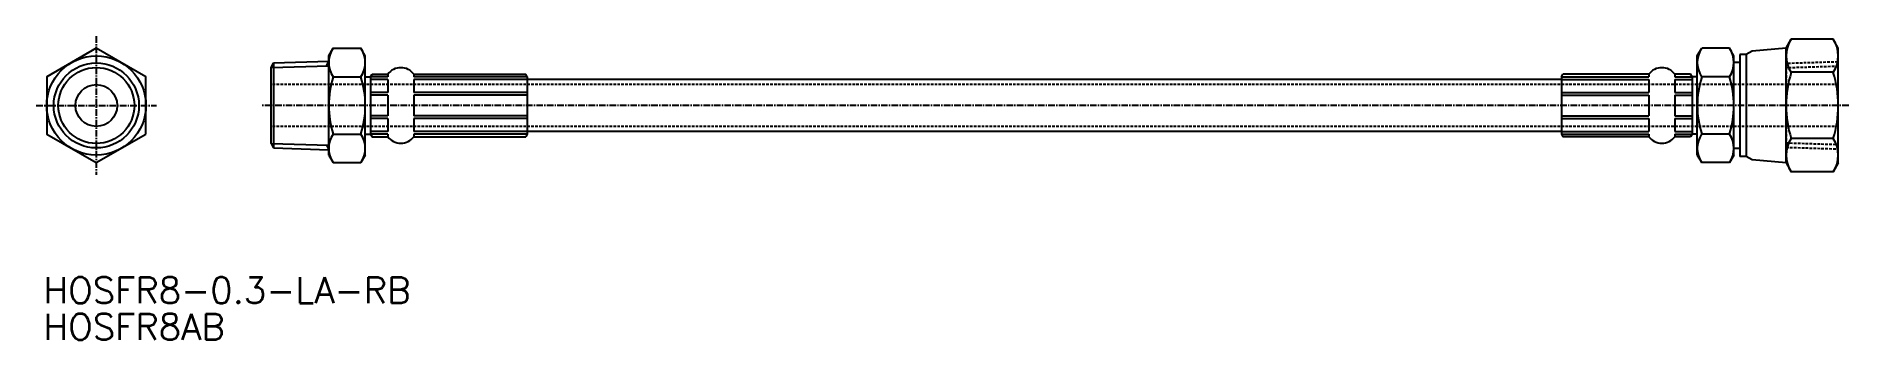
# Model space of a CAD drawing. Extents: x 30 to 377, y 104 to 162.
import ezdxf
from ezdxf.enums import TextEntityAlignment as Align

# ---------------------------------------------------------------- set-up
doc = ezdxf.new("R2010")
doc.units = 0
doc.linetypes.add('CENTER', pattern=[2, 1.25, -0.25, 0.25, -0.25])
doc.linetypes.add('DASHED', pattern=[0.75, 0.5, -0.25])
doc.layers.get('0').update_dxf_attribs({"linetype": 'CONTINUOUS'})
doc.layers.add('CENTER', color=1, linetype='CENTER')
doc.styles.get("Standard").update_dxf_attribs({"font": 'txt.shx', "bigfont": 'extfont.shx'})

msp = doc.modelspace()

# ---------------------------------------------------------------- linework, layer by layer
at = {"color": 7, "linetype": 'CONTINUOUS'}
for p, q in [((365.24, 159.48), (366.22, 161.19)), ((374.26, 161.19), (366.22, 161.19)), ((375.24, 159.48), (374.26, 161.19)), ((46.49, 156.71), (46.49, 156.71)), ((75.24, 155.76), (75.69, 156.63)), ((75.69, 156.63), (86.24, 156.96)), ((75.69, 156.63), (75.69, 140.34)), ((86.24, 157.98), (87.09, 159.45)), ((86.24, 138.98), (86.24, 157.98)), ((87.09, 159.45), (92.39, 159.45)), ((93.24, 157.98), (92.39, 159.45)), ((93.24, 138.98), (93.24, 157.98)), ((348.24, 157.98), (349.09, 159.45)), ((348.24, 138.98), (348.24, 157.98)), ((354.39, 159.45), (349.09, 159.45)), ((355.24, 157.98), (354.39, 159.45)), ((355.24, 138.98), (355.24, 157.98)), ((356.41, 156.72), (355.24, 156.72)), ((357.58, 158.23), (356.41, 158.23)), ((356.41, 158.23), (356.41, 138.72)), ((358.75, 158.91), (357.58, 158.23)), ((357.58, 158.23), (357.58, 138.72)), ((365.24, 159.47), (358.75, 158.91)), ((365.24, 137.48), (365.24, 159.48)), ((375.24, 137.48), (375.24, 159.48)), ((48.86, 155.34), (48.86, 155.34)), ((75.24, 141.21), (75.24, 155.76)), ((87.09, 153.97), (92.39, 153.97)), ((93.24, 153.98), (94.24, 153.98)), ((94.24, 153.98), (94.53, 154.48)), ((97.53, 153.98), (94.24, 153.98)), ((94.24, 153.98), (94.24, 142.98)), ((97.53, 153.48), (94.24, 153.48)), ((94.53, 154.48), (97.53, 154.48)), ((97.53, 154.48), (97.53, 153.98)), ((97.53, 153.48), (97.53, 150.98)), ((102.53, 154.48), (123.95, 154.48)), ((102.53, 154.48), (102.53, 153.98)), ((124.24, 153.98), (102.53, 153.98)), ((102.53, 153.48), (102.53, 150.98)), ((124.24, 153.48), (102.53, 153.48)), ((124.24, 153.98), (123.95, 154.48)), ((124.24, 153.98), (124.24, 142.98)), ((322.24, 153.48), (124.24, 153.48)), ((322.24, 153.98), (322.53, 154.48)), ((322.24, 153.98), (322.24, 142.98)), ((322.24, 153.98), (338.95, 153.98)), ((322.24, 153.48), (338.95, 153.48)), ((338.95, 154.48), (322.53, 154.48)), ((338.95, 154.48), (338.95, 153.98)), ((338.95, 153.48), (338.95, 150.98)), ((346.95, 154.48), (343.95, 154.48)), ((343.95, 154.48), (343.95, 153.98)), ((343.95, 153.98), (347.24, 153.98)), ((343.95, 153.48), (347.24, 153.48)), ((343.95, 153.48), (343.95, 150.98)), ((347.24, 153.98), (346.95, 154.48)), ((348.24, 153.98), (347.24, 153.98)), ((347.24, 153.98), (347.24, 142.98)), ((354.39, 153.97), (349.09, 153.97)), ((374.26, 154.84), (366.22, 154.84)), ((97.53, 150.98), (94.24, 150.98)), ((97.53, 150.48), (94.24, 150.48)), ((97.53, 150.48), (97.53, 146.48)), ((124.24, 150.98), (102.53, 150.98)), ((102.53, 150.48), (102.53, 146.48)), ((124.24, 150.48), (102.53, 150.48)), ((322.24, 150.98), (338.95, 150.98)), ((322.24, 150.48), (338.95, 150.48)), ((338.95, 150.48), (338.95, 146.48)), ((343.95, 150.98), (347.24, 150.98)), ((343.95, 150.48), (347.24, 150.48)), ((343.95, 150.48), (343.95, 146.48)), ((97.53, 146.48), (94.24, 146.48)), ((97.53, 145.98), (94.24, 145.98)), ((97.53, 145.98), (97.53, 143.48)), ((124.24, 146.48), (102.53, 146.48)), ((102.53, 145.98), (102.53, 143.48)), ((124.24, 145.98), (102.53, 145.98)), ((322.24, 146.48), (338.95, 146.48)), ((322.24, 145.98), (338.95, 145.98)), ((338.95, 145.98), (338.95, 143.48)), ((343.95, 146.48), (347.24, 146.48)), ((343.95, 145.98), (347.24, 145.98)), ((343.95, 145.98), (343.95, 143.48)), ((87.09, 143), (92.39, 143)), ((93.24, 142.98), (94.24, 142.98)), ((97.53, 143.48), (94.24, 143.48)), ((97.53, 142.98), (94.24, 142.98)), ((94.24, 142.98), (94.53, 142.48)), ((94.53, 142.48), (97.53, 142.48)), ((97.53, 142.98), (97.53, 142.48)), ((124.24, 143.48), (102.53, 143.48)), ((102.53, 142.98), (102.53, 142.48)), ((124.24, 142.98), (102.53, 142.98)), ((102.53, 142.48), (123.95, 142.48)), ((124.24, 142.98), (123.95, 142.48)), ((322.24, 143.48), (124.24, 143.48)), ((322.24, 143.48), (338.95, 143.48)), ((322.24, 142.98), (322.53, 142.48)), ((322.24, 142.98), (338.95, 142.98)), ((338.95, 142.48), (322.53, 142.48)), ((338.95, 142.98), (338.95, 142.48)), ((343.95, 143.48), (347.24, 143.48)), ((343.95, 142.98), (347.24, 142.98)), ((343.95, 142.98), (343.95, 142.48)), ((346.95, 142.48), (343.95, 142.48)), ((347.24, 142.98), (346.95, 142.48)), ((348.24, 142.98), (347.24, 142.98)), ((354.39, 143), (349.09, 143)), ((75.24, 141.21), (75.69, 140.34)), ((75.69, 140.34), (86.24, 140.01)), ((86.24, 138.98), (87.09, 137.52)), ((93.24, 138.98), (92.39, 137.52)), ((348.24, 138.98), (349.09, 137.52)), ((355.24, 138.98), (354.39, 137.52)), ((356.41, 140.22), (355.24, 140.22)), ((374.26, 142.13), (366.22, 142.13)), ((87.09, 137.52), (92.39, 137.52)), ((354.39, 137.52), (349.09, 137.52)), ((357.58, 138.72), (356.41, 138.72)), ((358.75, 138.04), (357.58, 138.72)), ((365.24, 137.47), (358.75, 138.04)), ((365.24, 137.48), (366.22, 135.78)), ((374.26, 135.78), (366.22, 135.78)), ((375.24, 137.48), (374.26, 135.78))]:
    msp.add_line(p, q, dxfattribs=at)
at = {"color": 3, "linetype": 'CONTINUOUS'}
for p, q in [((85.79, 156.09), (86.24, 156.96)), ((75.24, 155.76), (86.24, 156.11)), ((75.24, 141.21), (86.24, 140.86)), ((85.79, 140.88), (86.24, 140.01))]:
    msp.add_line(p, q, dxfattribs=at)
at = {"color": 3, "linetype": 'DASHED'}
for p, q in [((375.11, 156.83), (365.24, 156.52)), ((365.24, 156.52), (365.24, 140.47)), ((375.24, 155.98), (365.24, 155.67)), ((375.24, 152.48), (75.24, 152.48)), ((375.24, 144.48), (75.24, 144.48)), ((365.24, 141.32), (375.24, 141.01)), ((365.24, 140.47), (375.11, 140.16))]:
    msp.add_line(p, q, dxfattribs=at)
at = {"color": 7, "linetype": 'CONTINUOUS'}
msp.add_lwpolyline([(51.24, 143), (51.24, 153.97), (41.74, 159.45), (32.24, 153.97), (32.24, 143), (41.74, 137.52)], close=True, dxfattribs=at)
for radius in [9.5, 7.28, 4]:
    msp.add_circle((41.74, 148.48), radius, dxfattribs=at)
at = {"color": 3, "linetype": 'CONTINUOUS'}
msp.add_circle((41.74, 148.48), 8.15, dxfattribs=at)
at = {"color": 7, "linetype": 'CONTINUOUS'}
for centre, radius, start, end in [((370.86, 158.01), 5.62, 145.6158, 214.3842), ((369.62, 158.01), 5.62, 325.6158, 34.3842), ((91.09, 156.71), 4.86, 145.6158, 214.3842), ((88.38, 156.71), 4.86, 325.6158, 34.3842), ((353.09, 156.71), 4.86, 145.6158, 214.3842), ((350.38, 156.71), 4.86, 325.6158, 34.3842), ((104.39, 148.48), 18.15, 162.412, 197.588), ((75.09, 148.48), 18.15, 342.412, 17.588), ((100.03, 152.61), 3.12, 36.8699, 143.1301), ((341.45, 152.61), 3.12, 36.8699, 143.1301), ((366.39, 148.48), 18.15, 162.412, 197.588), ((337.09, 148.48), 18.15, 342.412, 17.588), ((386.26, 148.48), 21.02, 162.412, 197.588), ((354.22, 148.48), 21.02, 342.412, 17.588), ((91.09, 140.26), 4.86, 145.6158, 214.3842), ((88.38, 140.26), 4.86, 325.6158, 34.3842), ((100.03, 144.36), 3.12, 216.8699, 323.1301), ((341.45, 144.36), 3.12, 216.8699, 323.1301), ((353.09, 140.26), 4.86, 145.6158, 214.3842), ((350.38, 140.26), 4.86, 325.6158, 34.3842), ((370.86, 138.96), 5.62, 145.6158, 214.3842), ((369.62, 138.96), 5.62, 325.6158, 34.3842)]:
    msp.add_arc(centre, radius, start, end, dxfattribs=at)
at = {"layer": 'CENTER', "color": 1, "linetype": 'CENTER'}
for p, q in [((41.74, 161.76), (41.74, 135.21)), ((30.24, 148.48), (53.24, 148.48)), ((377.24, 148.48), (73.24, 148.48))]:
    msp.add_line(p, q, dxfattribs=at)

# ---------------------------------------------------------------- texts
at = {"color": 7, "linetype": 'CONTINUOUS'}
for s, p in [('HOSFR8-0.3-LA-RB', (31.62, 113.06)), ('HOSFR8AB', (31.62, 106.06))]:
    msp.add_text(s, height=5, dxfattribs=at).set_placement(p, align=Align.MIDDLE_LEFT)

doc.saveas('drawing.dxf')
